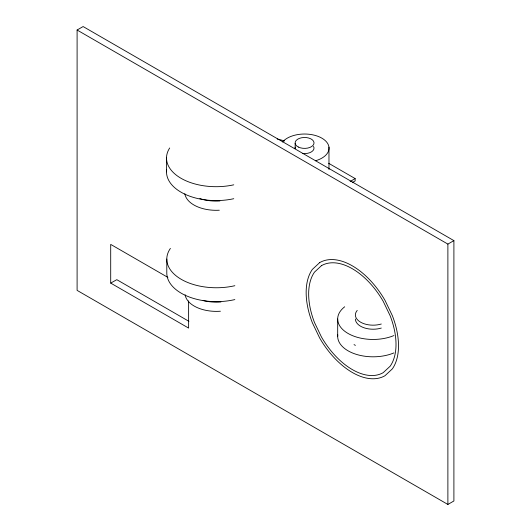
<?xml version="1.0" encoding="UTF-8"?>
<svg xmlns="http://www.w3.org/2000/svg" width="531" height="531" viewBox="0 0 531 531"><rect width="100%" height="100%" fill="white"/><g stroke="black" fill="none" stroke-linecap="round" stroke-linejoin="round"><path stroke-width="0.8" d="M77.101 30.021L83.115 26.55L453.899 240.623L453.899 500.979L447.885 504.45L77.101 290.377L77.101 30.021L447.885 244.094L453.899 240.623M350.148 181.483L355.159 178.589L355.159 180.905L352.299 182.558M167.889 277.408L110.7 244.393L110.7 283.096L116.807 279.678L188.923 321.315M328.676 163.302L355.159 178.589M354.031 344.599L355.398 345.389M110.7 283.096L188.618 328.085L188.618 300.904M447.885 244.094L447.885 504.45M337.683 318.992L337.683 336.349M328.974 147.127L328.974 169.442M295.15 143.33L295.15 148.534A9.452 5.456 0 0 1 295.296 147.114M166.794 259.042L166.794 272.927A49.602 28.641 0 0 0 234.848 299.59M166.522 157.979L166.522 171.865M277.235 139.022A83.905 48.44 0 0 1 284.589 140.981M313.502 146.357A9.452 5.456 0 0 1 302.796 153.499M282.565 141.983A24.459 14.125 0 0 1 321.753 138.093A24.459 14.125 0 0 1 315.54 160.767M233.766 184.821A49.602 28.641 0 0 1 181.117 178.35A49.602 28.641 0 0 1 169.688 147.983M233.766 198.707A49.602 28.641 0 0 1 166.681 169.628M219.88 200.964A32.451 18.731 0 0 1 199.822 198.554M219.31 210.216A31.375 18.114 0 0 1 184.854 193.722M234.848 285.705A49.602 28.641 0 0 1 181.283 279.346A49.602 28.641 0 0 1 170.398 248.408M220.929 301.973A32.451 18.731 0 0 1 203.114 300.513M220.405 311.226A31.375 18.114 0 0 1 185.133 294.785M393.936 352.903A35.431 20.457 0 0 1 355.863 354.217A35.431 20.457 0 0 1 337.782 334.829M393.936 335.546A35.431 20.457 0 0 1 347.911 333.375A35.431 20.457 0 0 1 344.692 306.779M381.298 328.065A17.715 10.228 0 0 1 355.398 318.992M381.298 324.016A17.715 10.228 0 0 1 360.722 322.257A17.715 10.228 0 0 1 357.224 310.416M319.682 262.613L312.347 269.416A65.3 37.701 60 0 0 312.347 322.735L319.682 338.015A65.3 37.701 60 0 0 384.982 375.716L392.323 368.906A65.3 37.701 60 0 0 392.323 315.593L384.982 300.314A65.3 37.701 60 0 0 319.682 262.613M321.454 265.673L314.511 272.111A61.762 35.657 60 0 0 314.511 322.543L321.454 336.993A61.762 35.657 60 0 0 383.216 372.649L390.159 366.211A61.762 35.657 60 0 0 390.159 315.786L383.216 301.336A61.762 35.657 60 0 0 321.454 265.673M298.395 147.06A9.452 5.456 0 0 0 313.861 143.961A9.452 5.456 0 0 0 301.482 137.781A9.452 5.456 0 0 0 298.395 147.06"/></g></svg>
